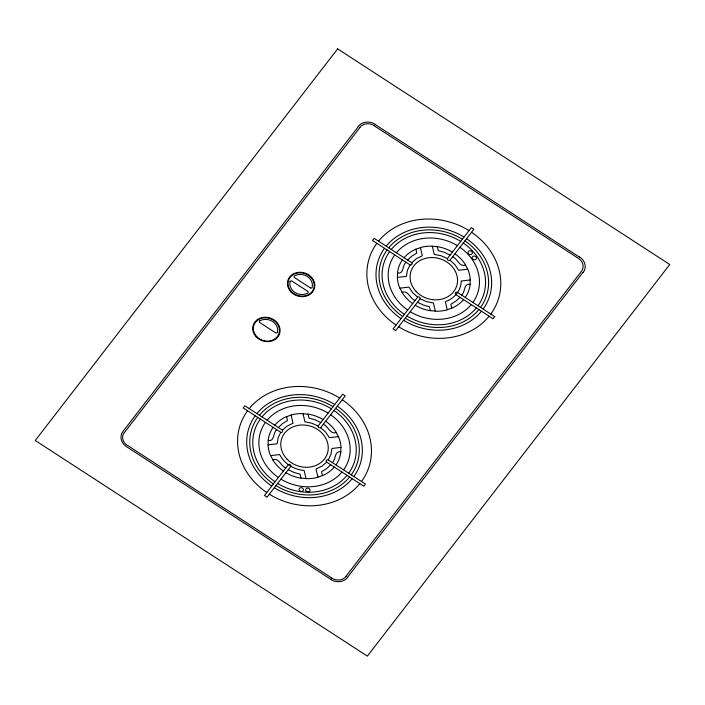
<?xml version="1.0" encoding="UTF-8"?>
<svg xmlns="http://www.w3.org/2000/svg" width="705" height="705" viewBox="0 0 705 705"><rect width="100%" height="100%" fill="white"/><g stroke="black" fill="none" stroke-linecap="round" stroke-linejoin="round"><path stroke-width="1.06" d="M412.072 263.467A1.621 1.41 17.5 0 0 411.72 262.718L374.179 238.352L372.513 240.493L410.054 264.868L407.402 270.341L406.433 276.351L397.329 277.409M282.573 431.645A1.666 1.445 17.5 0 1 280.757 432.324L278.105 437.787L277.136 443.798L268.032 444.855M317.955 477.267L316.025 469.045L321.877 466.208L326.626 462.092A1.56 1.357 17.5 0 1 328.292 459.942L330.936 454.478L331.914 448.468L341.008 447.411M276.677 429.662C272.809 433.046 274.827 441.788 268.164 440.422M405.965 262.216C402.088 265.609 404.159 274.271 397.461 272.976M332.372 462.603C336.241 459.193 334.196 450.565 340.876 451.843M461.669 295.157C465.529 291.747 463.493 283.119 470.173 284.397M358.422 126.512L122.952 431.469A12.311 10.698 17.5 0 0 126.512 446.697L330.68 579.237M124.477 432.465L359.955 127.499M318.105 426.34A1.648 1.428 17.5 0 1 318.14 426.005L342.683 394.236L345.23 395.893L320.696 427.662A1.648 1.428 17.5 0 1 318.158 426.71M420.189 298.814A1.621 1.41 17.5 0 0 417.642 297.157L393.108 328.927L395.655 330.583L420.189 298.814L426.569 301.634L433.408 302.983L435.337 311.213M447.446 258.559L471.31 227.644L473.866 229.301L449.993 260.215A1.586 1.384 17.5 0 1 447.446 258.559L441.066 255.739L434.227 254.382L432.297 246.16M345.988 576.276L581.458 271.319A10.469 9.095 17.5 0 0 578.426 258.374L374.267 125.834M347.521 577.272L582.991 272.315M407.631 260.066L411.79 256.162L416.805 253.113L415.871 249.138M278.334 427.512L282.493 423.608L287.508 420.559L286.574 416.584M460.012 297.298L455.844 301.211L450.839 304.26L451.773 308.235M330.715 464.754L326.547 468.658L321.542 471.707L322.476 475.681M411.711 262.718L416.461 258.603L422.321 255.774L420.392 247.552M282.679 430.667A1.666 1.445 17.5 0 0 282.423 430.165L287.164 426.058L293.024 423.22L291.094 414.998M465.626 265.027C459.449 267.398 457.748 258.938 452.654 256.77M467.776 269.195L458.682 270.262L455.016 264.789L449.993 260.215M399.858 288.169L408.962 287.111L412.619 292.575L417.642 297.157M470.305 279.955L461.202 281.022C461.22 290.451 454.143 298.841 445.313 301.599L447.252 309.821M402.017 292.337C408.186 289.966 409.887 298.435 414.981 300.594M336.329 432.473C330.151 434.844 328.451 426.384 323.357 424.225M338.479 436.651L329.385 437.708L325.719 432.244L320.696 427.662M270.561 455.615L279.665 454.558C284.247 463.687 294.038 469.609 304.111 470.429L306.049 478.66M272.72 459.792C278.889 457.422 280.59 465.882 285.692 468.041M318.149 426.005L311.769 423.185L304.93 421.837L303 413.606M450.098 255.113L444.37 252.364L438.237 250.619L437.303 246.644M417.536 302.251L423.264 305.009L429.398 306.754L430.332 310.729M320.801 422.568L315.073 419.81L308.94 418.065L308.006 414.091M288.239 469.697L293.967 472.456L300.101 474.201L301.035 478.175M375.263 124.547L579.422 257.096M282.423 430.173L244.882 405.798L243.225 407.948L280.757 432.315M328.283 459.951L365.437 484.071L363.78 486.212L326.626 462.092M127.517 445.401L331.667 577.95M330.663 414.769A46.169 40.097 17.5 0 1 343.608 469.9M341.951 472.042A46.169 40.097 17.5 0 1 280.934 479.153M278.387 477.497A46.169 40.097 17.5 0 1 265.433 422.365M267.098 420.215A46.169 40.097 17.5 0 1 328.107 413.112M335.633 408.318A55.395 48.125 17.5 0 1 351.266 474.87M349.61 477.021A55.395 48.125 17.5 0 1 275.963 485.604M273.408 483.947A55.395 48.125 17.5 0 1 257.774 417.395M259.431 415.245A55.395 48.125 17.5 0 1 333.086 406.662M358.255 126.398A12.408 10.778 17.5 0 1 375.377 124.397M579.528 256.946A12.408 10.778 17.5 0 1 583.167 272.43M347.688 577.386A12.408 10.778 17.5 0 1 330.566 579.378M466.657 238.775A58.48 50.795 17.5 0 1 483.163 309.019M481.409 311.284A58.48 50.795 17.5 0 1 403.665 320.352M400.978 318.598A58.48 50.795 17.5 0 1 384.472 248.354M386.225 246.08A58.48 50.795 17.5 0 1 463.969 237.021M459.951 247.314A46.169 40.097 17.5 0 1 472.905 302.454M471.248 304.595A46.169 40.097 17.5 0 1 410.231 311.707M407.684 310.05A46.169 40.097 17.5 0 1 394.73 254.919M396.386 252.769A46.169 40.097 17.5 0 1 457.404 245.657M335.95 464.921A36.933 32.078 17.5 0 0 340.744 452.91L340.947 446.362A36.933 32.078 17.5 0 0 338.902 437.655L335.712 431.495A36.933 32.078 17.5 0 0 325.684 421.211M334.293 467.071A36.933 32.078 17.5 0 1 323.524 475.205L316.853 477.558A36.933 32.078 17.5 0 1 307.221 478.677L299.828 477.972A36.933 32.078 17.5 0 1 285.913 472.711M283.366 471.055A36.933 32.078 17.5 0 1 273.337 460.77L270.147 454.61A36.933 32.078 17.5 0 1 268.103 445.904L268.305 439.356A36.933 32.078 17.5 0 1 273.099 427.345M274.756 425.194A36.933 32.078 17.5 0 1 285.525 417.06L292.196 414.707A36.933 32.078 17.5 0 1 301.828 413.588L309.213 414.293A36.933 32.078 17.5 0 1 323.128 419.554M471.566 232.28A67.706 58.815 17.5 0 1 490.777 314.051M489.12 316.201A67.706 58.815 17.5 0 1 398.625 326.75M396.069 325.093A67.706 58.815 17.5 0 1 376.858 243.313M378.523 241.172A67.706 58.815 17.5 0 1 469.019 230.623M463.273 243.022A52.32 45.446 17.5 0 1 478.008 305.767M476.351 307.909A52.32 45.446 17.5 0 1 406.917 316.007M404.362 314.351A52.32 45.446 17.5 0 1 389.627 251.606M391.284 249.455A52.32 45.446 17.5 0 1 460.717 241.366M342.269 399.726A67.706 58.815 17.5 0 1 361.48 481.497M359.823 483.648A67.706 58.815 17.5 0 1 269.328 494.196M266.772 492.539A67.706 58.815 17.5 0 1 247.57 410.768M249.226 408.618A67.706 58.815 17.5 0 1 339.722 398.069M464.93 240.872A55.395 48.125 17.5 0 1 480.563 307.424M478.907 309.574A55.395 48.125 17.5 0 1 405.26 318.158M402.705 316.501A55.395 48.125 17.5 0 1 387.071 249.949M388.728 247.799A55.395 48.125 17.5 0 1 462.383 239.215M127.42 445.525A10.549 9.156 17.5 0 1 124.336 432.368M359.806 127.411A10.549 9.156 17.5 0 1 374.364 125.71M346.137 576.373A10.549 9.156 17.5 0 1 331.57 578.074M277.426 332.267A1.234 1.066 17.5 0 1 275.567 332.822L259.881 322.634A1.234 1.066 17.5 0 1 259.837 320.845M259.81 320.81A11.421 9.914 17.5 0 1 272.571 321.454A11.421 9.914 17.5 0 1 277.47 332.275M465.247 297.475A36.933 32.078 17.5 0 0 470.032 285.463L470.235 278.907A36.933 32.078 17.5 0 0 468.19 270.209L465.009 264.049A36.933 32.078 17.5 0 0 454.972 253.765M463.582 299.625A36.933 32.078 17.5 0 1 452.822 307.759L446.15 310.112A36.933 32.078 17.5 0 1 436.518 311.231L429.125 310.517A36.933 32.078 17.5 0 1 415.21 305.265M412.663 303.608A36.933 32.078 17.5 0 1 402.634 293.315L399.444 287.164A36.933 32.078 17.5 0 1 397.4 278.457L397.602 271.91A36.933 32.078 17.5 0 1 402.396 259.889M404.053 257.748A36.933 32.078 17.5 0 1 414.813 249.614L421.484 247.261A36.933 32.078 17.5 0 1 431.116 246.133L438.51 246.847A36.933 32.078 17.5 0 1 452.425 252.108M412.028 264.014A1.621 1.41 17.5 0 1 410.054 264.877M333.976 410.469A52.32 45.446 17.5 0 1 348.719 473.214M347.054 475.364A52.32 45.446 17.5 0 1 277.62 483.454M275.065 481.797A52.32 45.446 17.5 0 1 260.33 419.052M261.987 416.902A52.32 45.446 17.5 0 1 331.429 408.812M290.063 281.639A11.421 9.914 17.5 0 0 294.954 292.46A11.421 9.914 17.5 0 0 307.715 293.104A1.234 1.066 17.5 0 0 307.644 291.28L291.958 281.092A1.234 1.066 17.5 0 0 290.099 281.648M337.36 406.221A58.48 50.795 17.5 0 1 353.866 476.465M352.112 478.73A58.48 50.795 17.5 0 1 274.377 487.798M271.681 486.045A58.48 50.795 17.5 0 1 255.184 415.8M256.928 413.527A58.48 50.795 17.5 0 1 334.672 404.467M337.633 48.883L35.25 440.493L367.367 656.117L669.75 264.507L337.633 48.883M288.345 464.604L264.472 495.518L267.028 497.175L290.901 466.261A1.63 1.419 17.5 0 0 288.345 464.595M494.734 316.624L493.068 318.766L455.923 294.646A1.551 1.348 17.5 0 1 455.545 292.786A1.551 1.348 17.5 0 1 457.58 292.487L494.734 316.624M310.297 287.843L294.611 277.655A1.234 1.066 17.5 0 1 294.567 275.867A11.421 9.914 17.5 0 1 307.301 276.475A11.421 9.914 17.5 0 1 312.2 287.305A1.234 1.066 17.5 0 1 310.297 287.843M416.17 291.517A24.005 20.85 17.5 0 0 456.391 286.829A24.005 20.85 17.5 0 0 428.887 257.704A24.005 20.85 17.5 0 0 416.17 291.517M306.217 491.244A2.203 1.912 17.5 0 0 309.909 490.812A2.203 1.912 17.5 0 0 307.389 488.142A2.203 1.912 17.5 0 0 306.217 491.244M290.945 291.87A13.853 12.029 17.5 0 0 314.157 289.173A13.853 12.029 17.5 0 0 298.286 272.359A13.853 12.029 17.5 0 0 290.945 291.87M468.569 253.862A2.203 1.912 17.5 0 0 472.262 253.43A2.203 1.912 17.5 0 0 469.741 250.76A2.203 1.912 17.5 0 0 468.569 253.862M256.223 336.849A13.853 12.029 17.5 0 0 279.427 334.144A13.853 12.029 17.5 0 0 263.555 317.338A13.853 12.029 17.5 0 0 256.223 336.849M286.873 458.973A24.005 20.85 17.5 0 0 327.094 454.284A24.005 20.85 17.5 0 0 299.59 425.15A24.005 20.85 17.5 0 0 286.873 458.973M291.403 291.544A13.236 11.491 17.5 0 0 313.575 288.962A13.236 11.491 17.5 0 0 298.409 272.906A13.236 11.491 17.5 0 0 291.403 291.544M472.65 259.132A2.203 1.912 17.5 0 0 476.342 258.7A2.203 1.912 17.5 0 0 473.822 256.03A2.203 1.912 17.5 0 0 472.65 259.132M299.643 490.759A2.203 1.912 17.5 0 0 303.335 490.327A2.203 1.912 17.5 0 0 300.815 487.657A2.203 1.912 17.5 0 0 299.643 490.759M256.673 336.523A13.236 11.491 17.5 0 0 278.845 333.941A13.236 11.491 17.5 0 0 263.679 317.876A13.236 11.491 17.5 0 0 256.673 336.523"/></g></svg>
